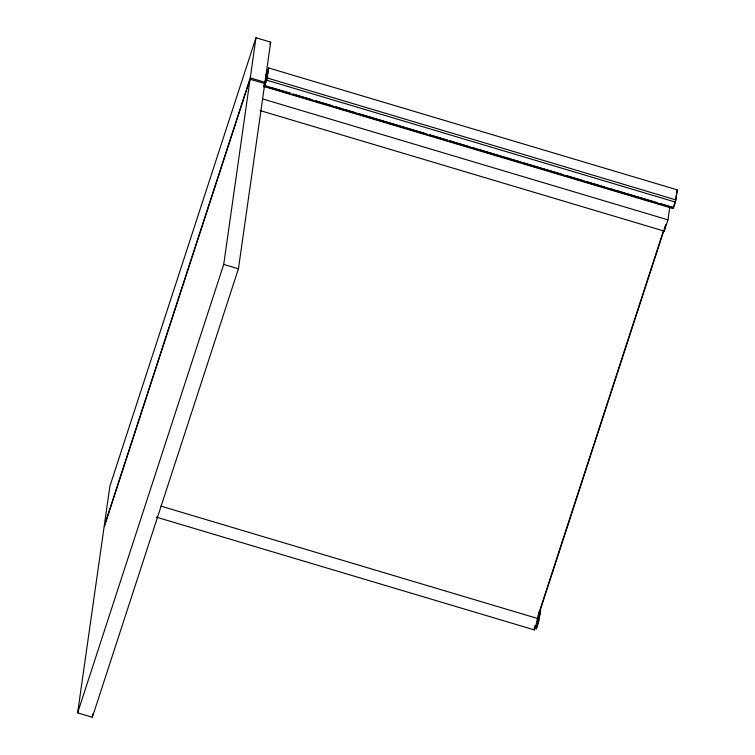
<?xml version="1.0" encoding="UTF-8"?>
<svg xmlns="http://www.w3.org/2000/svg" width="755" height="755" viewBox="0 0 755 755"><rect width="100%" height="100%" fill="white"/><g stroke="black" fill="none" stroke-linecap="round" stroke-linejoin="round"><path stroke-width="1.13" d="M255.973 37.75L250.264 77.907L104.181 526.348L109.89 486.201L255.973 37.75L270.686 42.138L238.429 268.799L92.346 717.25L77.633 712.862L103.992 527.641L250.075 79.2L264.788 83.588L263.693 86.948M92.346 717.25L92.846 713.758M77.633 712.862L223.716 264.41L250.075 79.2M266.119 76.038L264.646 85.258L264.873 84.777M266.27 74.83L266.204 75.311L268.629 67.95L677.367 189.882L675.357 202.076L673.394 208.097L264.656 86.164L264.731 85.674L268.119 86.683M266.364 80.464L266.44 79.973L264.25 86.589L672.988 208.522L675.178 201.906L675.102 202.397M267.685 71.234L267.751 70.753L266.034 76.019M264.656 86.164L267.204 77.992L268.629 67.95M156.134 517.081L534.389 629.915L535.031 625.414M533.964 628.132L536.229 628.802L536.701 625.461M536.928 625.338L536.626 627.471L536.843 626.999M537.173 625.527L537.107 626.008L538.825 620.742M534.389 629.915L538.06 618.628L539.023 611.871M539.07 619.515L540.042 612.645M260.069 110.551L664.296 231.134L664.938 226.632M664.296 231.134L667.967 219.847L669.732 207.455M673.394 208.097L673.469 207.606L659.917 203.567M676.414 193.167L676.489 192.676M266.534 80.124L268.233 69.281L268.016 69.762M538.74 620.723L540.608 610.172L540.202 611.031M675.272 202.057L676.971 191.213L676.744 191.695M269.96 44.385L270.686 42.138M263.882 85.655L264.977 82.295L250.264 77.907M538.06 615.731L663.579 230.398M537.05 619.912L665.863 224.499M536.229 628.802L538.655 621.441L538.589 621.931L536.324 621.252M676.971 190.741L677.367 189.882M673.385 207.191L673.611 206.71M265.788 77.237L268.053 77.916M267.204 77.992L675.942 199.924M266.619 80.143L675.357 202.076M270.375 87.363L290.694 93.422L264.656 85.73M311.022 99.49L292.959 94.101L313.202 100.217M315.543 100.83L331.341 105.549M335.862 106.899L341.505 108.578M343.77 109.258L353.925 112.287M358.446 113.637L384.418 121.385M386.673 122.055L404.737 127.444M406.992 128.114L425.065 133.503M429.576 134.852L447.639 140.241M449.905 140.921L467.968 146.31M472.488 147.65L478.132 149.339M480.388 150.009L498.451 155.398M500.716 156.077L521.035 162.136M523.29 162.806L541.363 168.195M543.619 168.875L561.682 174.263M566.203 175.613L571.846 177.293M574.102 177.963L584.266 181.002M586.522 181.672L604.585 187.061M609.106 188.41L614.749 190.09M617.014 190.77L635.078 196.158M637.333 196.828L657.662 202.897M315.458 100.887L333.531 106.276M335.786 106.946L427.245 134.23M429.501 134.909L447.564 140.298M449.829 140.968L520.959 162.193M523.215 162.863L563.862 174.99M566.127 175.66L584.191 181.049M586.446 181.728L657.577 202.944M659.842 203.614L673.385 207.663M262.617 98.924L667.967 219.847M223.716 264.41L238.429 268.799M160.938 506.133L538.06 618.628M534.37 627.273L536.626 627.943"/></g></svg>
